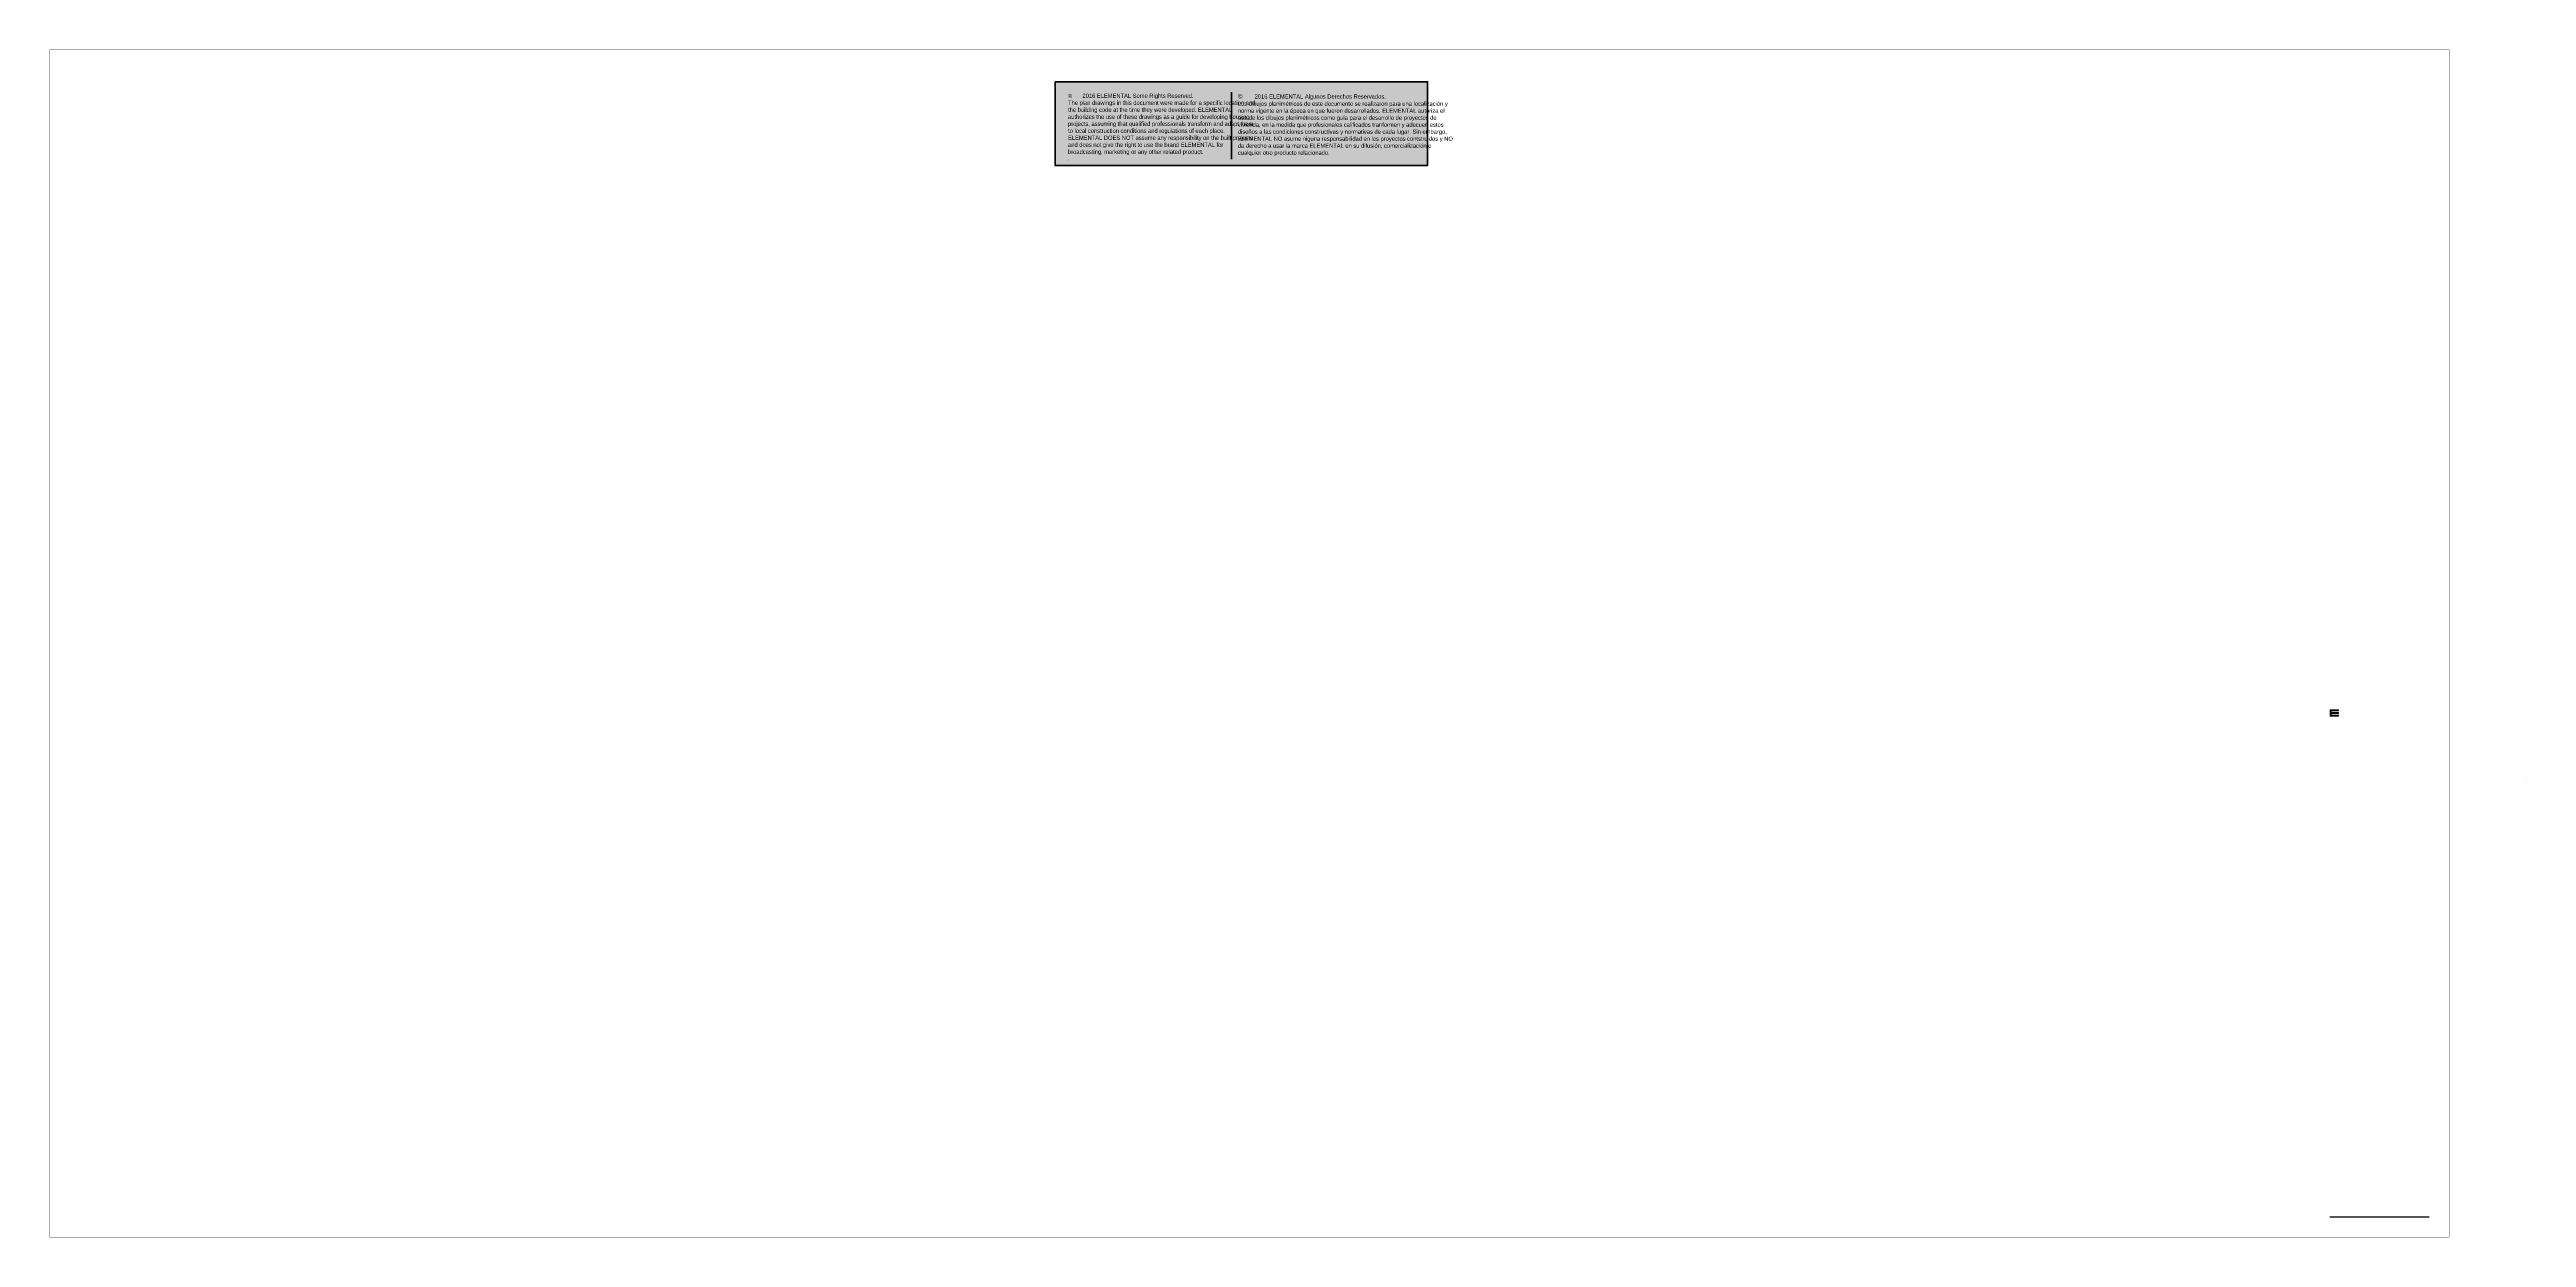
# Paper-space layout '01-PL' of a CAD drawing. Header units: metres. Extents: x 1062 to 2301, y 0 to 594.
import ezdxf

# ---------------------------------------------------------------- set-up
doc = ezdxf.new("R2010")
doc.units = ezdxf.units.M
doc.header["$LTSCALE"] = 5
doc.header["$MEASUREMENT"] = 0
doc.layers.get('0').update_dxf_attribs({"color": 30})
doc.layers.get('DEFPOINTS').update_dxf_attribs({"color": 210})
doc.layers.add('A-ANNO-NOTE', color=7, linetype='Continuous', lineweight=35)
doc.layers.add('G-ANNO-LOGO', color=3, linetype='Continuous', lineweight=18)
doc.layers.add('A-ANNO-NPLT', color=210, linetype='Continuous', lineweight=18, plot=False)
doc.layers.add('G-ANNO-NPLT', color=210, linetype='Continuous', lineweight=18, plot=False)
doc.layers.get('DEFPOINTS').off()
doc.layers.get('G-ANNO-LOGO').off()
doc.styles.add('E-ARIAL', font='arial.ttf')
doc.styles.add('E-ROMANS', font='romans.shx', dxfattribs={"width": 0.8})

# ---------------------------------------------------------------- blocks, each defined once
blk = doc.blocks.new('*U1332')
blk.add_lwpolyline([(0, 0), (0, -1)])
at = {"layer": 'A-ANNO-NPLT'}
blk.add_lwpolyline([(0, -1), (0, 0), (1.33, 0), (1.33, -0.17), (0.17, -0.17), (0.17, -0.42), (1.33, -0.42), (1.33, -0.58), (0.17, -0.58), (0.17, -0.83), (1.33, -0.83), (1.33, -1), (0, -1)], close=True, dxfattribs=at)
blk = doc.blocks.new('*U1339')
at = {"layer": 'G-ANNO-NPLT', "const_width": 0.18}
for points in [[(0, 594), (-1200, 594)], [(-1200, 0), (-1200, 594)], [(0, 0), (0, 594)], [(0, 0), (-1200, 0)]]:
    blk.add_lwpolyline(points, dxfattribs=at)
at = {"layer": 'G-ANNO-LOGO', "xscale": 3.1, "yscale": 3.1, "zscale": 3.1}
blk.add_blockref('*U1332', (-59.5, 263.8), dxfattribs=at)
blk = doc.blocks.new('disclaimer')
at = {"true_color": 0xf4ee51}
h = blk.add_hatch(color=41, dxfattribs=at)
h.dxf.hatch_style = 1
h.paths.add_polyline_path([(1095.2, 544.8), (1281.5, 544.8), (1281.5, 502.9), (1095.2, 502.9)])
blk.add_line((1183.4, 539.5), (1183.4, 506.1))
blk.add_lwpolyline([(1095.2, 544.8), (1281.5, 544.8), (1281.5, 502.9), (1095.2, 502.9)], close=True)
at = {"attachment_point": 7, "style": 'E-ARIAL'}
for s, insert, char_height, width in [('{\\H1.0833x;©\\fArial Narrow|b0|i0|c0|p34;\\H1.077x;^I2016 ELEMENTAL Some Rights Reserved.\\PThe plan drawings in this document were made for a specific location and the building code at the time they were developed. ELEMENTAL authorizes the use of these drawings as a guide for developing housing projects, assuming that qualified professionals transform and adapt them to local construction conditions and regulations of each place. ELEMENTAL DOES NOT assume any responsibility on the built projects and does not give the right to use the brand ELEMENTAL for broadcasting, marketing or any other related product.\\fArial|b0|i0|c0|p34;\\P}.', (1101.7, 505.5), 1.8, 78.049), ('{\\H1.0833x;©\\fArial Narrow|b0|i0|c0|p34;\\H0.92311x;^I2016 ELEMENTAL Algunos Derechos Reservados.\\PLos dibujos planimétricos de este documento se realizaron para una localización y norma vigente en la época en que fueron desarrollados. ELEMENTAL autoriza el uso de los dibujos planimétricos como guía para el desarrollo de proyectos de vivienda, en la medida que profesionales calificados tranformen y adecuen estos diseños a las condiciones constructivas y normativas de cada lugar. Sin embargo, ELEMENTAL NO asume niguna responsabilidad en los proyectos contstruidos y NO da derecho a usar la marca ELEMENTAL en su difusión, comercialización o cualquier otro producto relacionado.}', (1186.6, 507.6), 2.1, 89.801)]:
    blk.add_mtext(s, dxfattribs=dict(at, insert=insert, char_height=char_height, width=width))

psp = doc.layouts.new('01-PL')

# ---------------------------------------------------------------- linework, layer by layer
psp.add_line((2252, 10), (2202.3, 10))

# ---------------------------------------------------------------- block references
psp.add_blockref('*U1339', (2262, 0))
at = {"layer": 'A-ANNO-NOTE'}
psp.add_blockref('disclaimer', (469.6, 33.2), dxfattribs=at)

# ---------------------------------------------------------------- texts
at = {"insert": (2300.3, 229.5), "char_height": 0.5, "width": 0.432, "attachment_point": 1, "style": 'E-ROMANS'}
psp.add_mtext('©', dxfattribs=at)

# ---------------------------------------------------------------- viewports
at = {"layer": 'DEFPOINTS', "view_target_point": (260.504, 3.405)}
psp.add_viewport(center=(1328.3, 438.7), size=(492.6, 294.084), view_center_point=(206.737, 23.819), view_height=14.7042, dxfattribs=at)
for center, size, view_center_point, view_height, status in [((1775.5, 438.7), (427.6, 294.084), (206.247, 6.922), 14.7042, 5), ((2052.8, 460.9), (147.2, 246.21), (241.893, 0.085), 2.4621, 8), ((2195.4, 460.9), (159.9, 246.21), (243.617, -1.007), 2.4621, 10), ((2060.9, 241.6), (163.5, 208.49), (241.975, -3.602), 2.0849, 9), ((1328.3, 157.1), (492.6, 269.049), (206.694, 43.198), 13.45248, 3), ((1775.5, 150.5), (427.6, 255.873), (206.247, 62.776), 12.79366, 4), ((2145.9, 80.5), (93.7, 138.15), (271.243, 139.864), 27.6297, 7), ((2061.4, 50.6), (75.2, 78.39), (243.873, 27.628), 3.563, 6)]:
    psp.add_viewport(center=center, size=size, view_center_point=view_center_point, view_height=view_height, status=status, dxfattribs=at)

doc.saveas('drawing.dxf')
